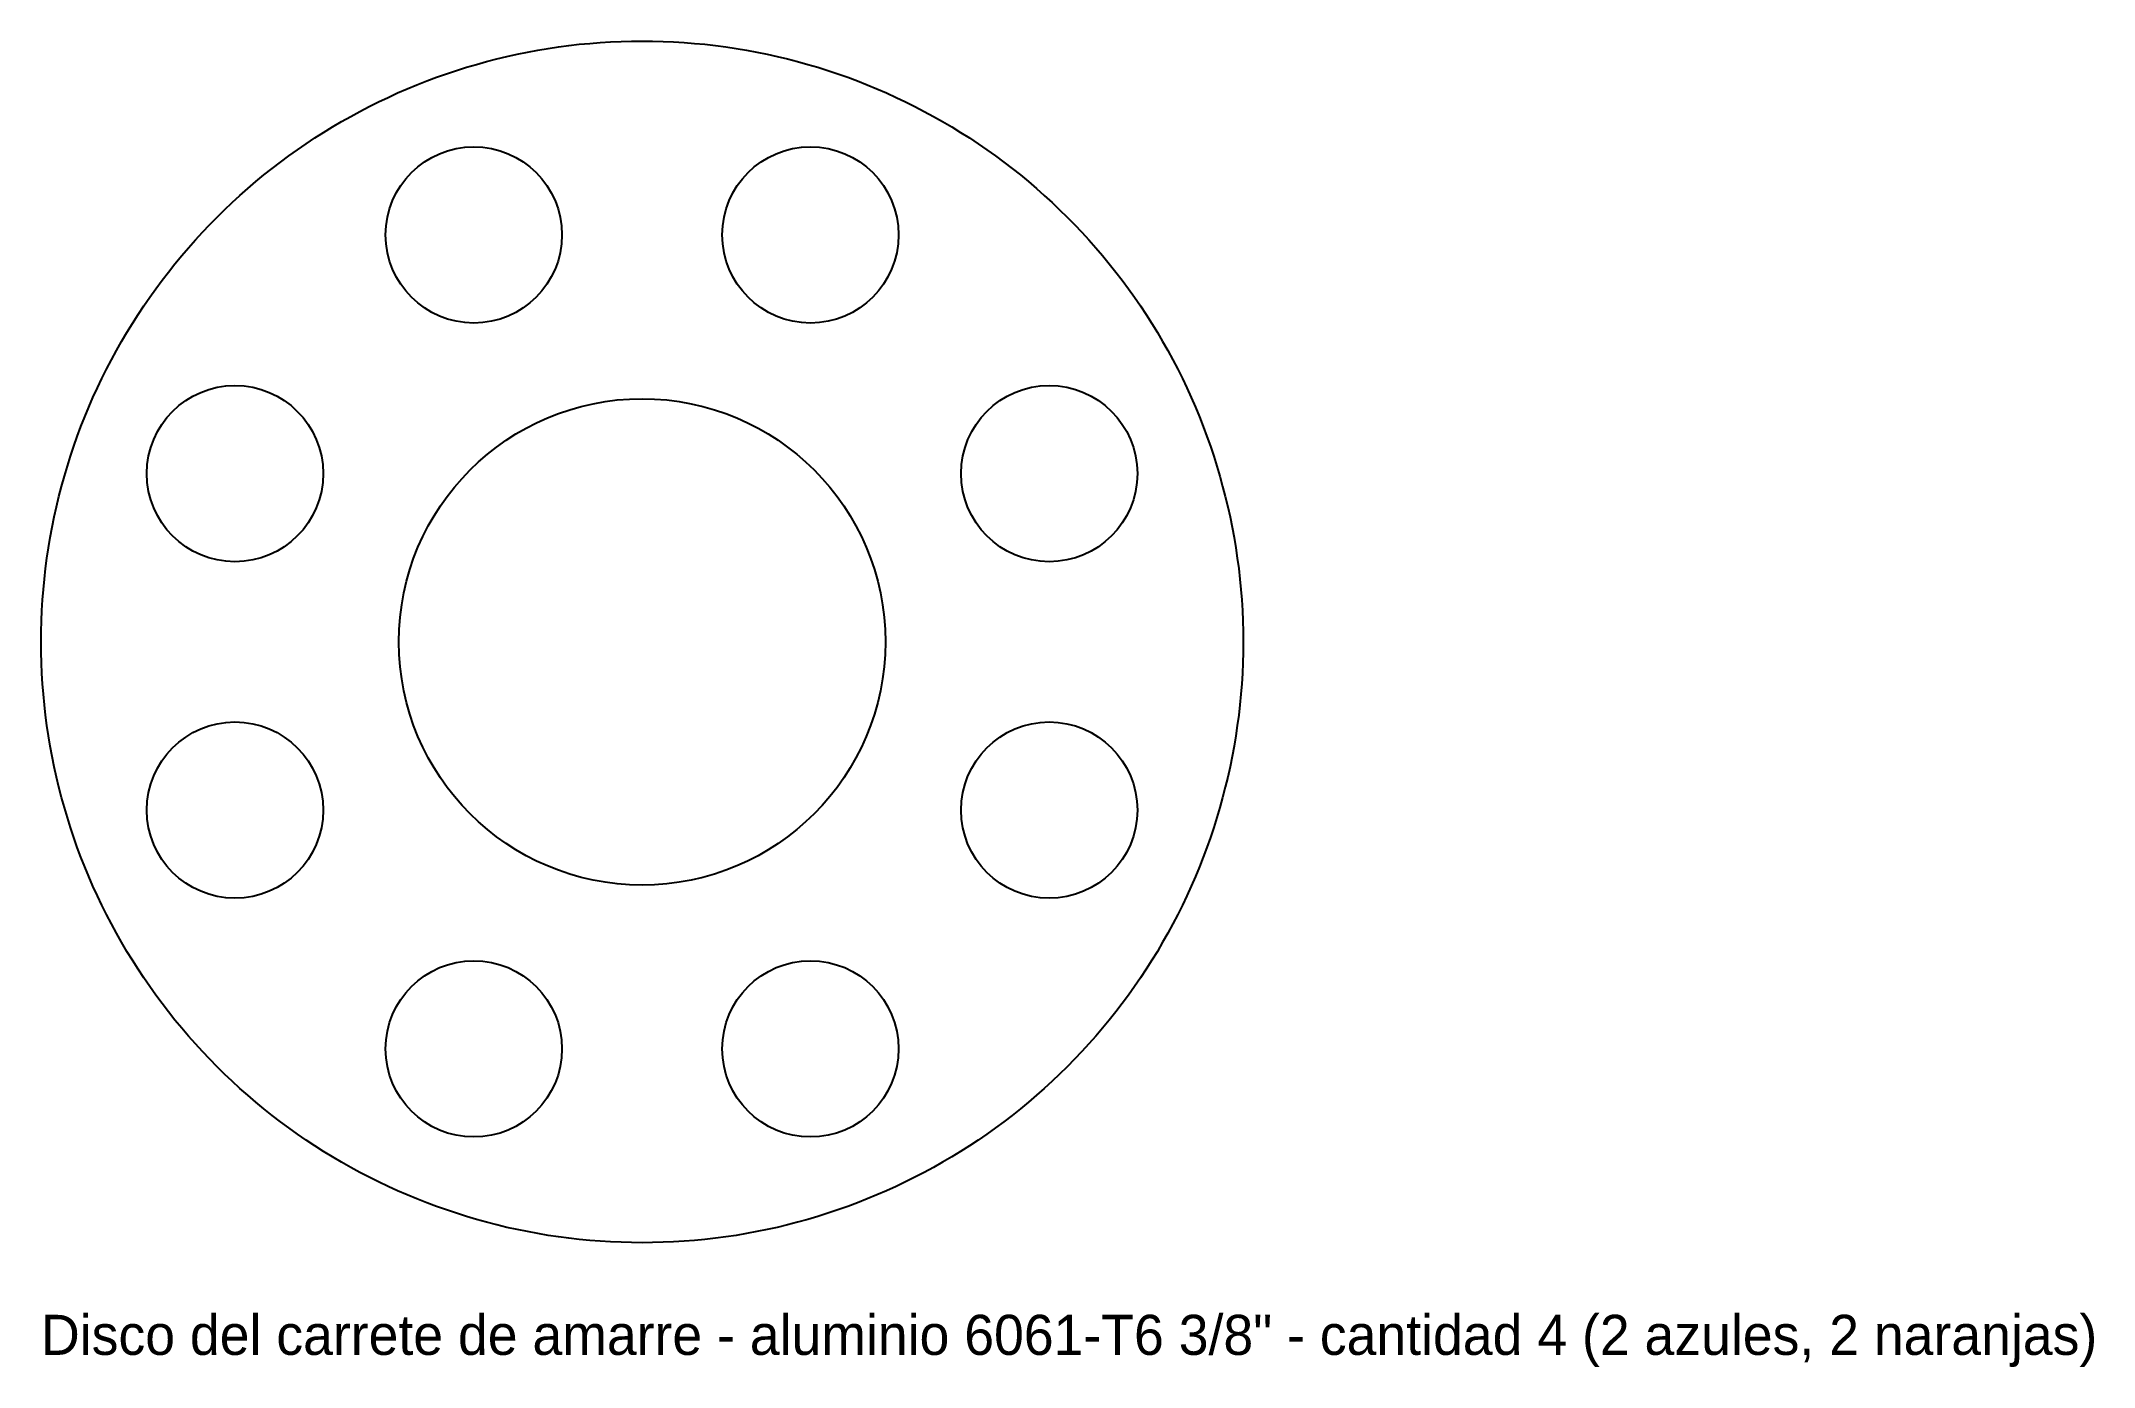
# Model space of a CAD drawing. Header units: millimetres. Extents: x -75 to 181, y -91 to 75.
import ezdxf

# ---------------------------------------------------------------- set-up
doc = ezdxf.new("R2010")
doc.units = ezdxf.units.MM
doc.layers.add('CORTE', color=1, linetype='Continuous')
doc.layers.add('NOTAS', color=3, linetype='Continuous')

msp = doc.modelspace()

# ---------------------------------------------------------------- linework, layer by layer
at = {"layer": 'CORTE'}
msp.add_lwpolyline([(75, 0), (74.99, -1.31), (74.95, -2.62), (74.9, -3.93), (74.82, -5.23), (74.71, -6.54), (74.59, -7.84), (74.44, -9.14), (74.27, -10.44), (74.08, -11.73), (73.86, -13.02), (73.62, -14.31), (73.36, -15.59), (73.08, -16.87), (72.77, -18.14), (72.44, -19.41), (72.09, -20.67), (71.72, -21.93), (71.33, -23.18), (70.91, -24.42), (70.48, -25.65), (70.02, -26.88), (69.54, -28.1), (69.04, -29.3), (68.52, -30.51), (67.97, -31.7), (67.41, -32.88), (66.83, -34.05), (66.22, -35.21), (65.6, -36.36), (64.95, -37.5), (64.29, -38.63), (63.6, -39.74), (62.9, -40.85), (62.18, -41.94), (61.44, -43.02), (60.68, -44.08), (59.9, -45.14), (59.1, -46.17), (58.29, -47.2), (57.45, -48.21), (56.6, -49.2), (55.74, -50.18), (54.85, -51.15), (53.95, -52.1), (53.03, -53.03), (52.1, -53.95), (51.15, -54.85), (50.18, -55.74), (49.2, -56.6), (48.21, -57.45), (47.2, -58.29), (46.17, -59.1), (45.14, -59.9), (44.08, -60.68), (43.02, -61.44), (41.94, -62.18), (40.85, -62.9), (39.74, -63.6), (38.63, -64.29), (37.5, -64.95), (36.36, -65.6), (35.21, -66.22), (34.05, -66.83), (32.88, -67.41), (31.7, -67.97), (30.51, -68.52), (29.3, -69.04), (28.1, -69.54), (26.88, -70.02), (25.65, -70.48), (24.42, -70.91), (23.18, -71.33), (21.93, -71.72), (20.67, -72.09), (19.41, -72.44), (18.14, -72.77), (16.87, -73.08), (15.59, -73.36), (14.31, -73.62), (13.02, -73.86), (11.73, -74.08), (10.44, -74.27), (9.14, -74.44), (7.84, -74.59), (6.54, -74.71), (5.23, -74.82), (3.93, -74.9), (2.62, -74.95), (1.31, -74.99), (0, -75), (-1.31, -74.99), (-2.62, -74.95), (-3.93, -74.9), (-5.23, -74.82), (-6.54, -74.71), (-7.84, -74.59), (-9.14, -74.44), (-10.44, -74.27), (-11.73, -74.08), (-13.02, -73.86), (-14.31, -73.62), (-15.59, -73.36), (-16.87, -73.08), (-18.14, -72.77), (-19.41, -72.44), (-20.67, -72.09), (-21.93, -71.72), (-23.18, -71.33), (-24.42, -70.91), (-25.65, -70.48), (-26.88, -70.02), (-28.1, -69.54), (-29.3, -69.04), (-30.51, -68.52), (-31.7, -67.97), (-32.88, -67.41), (-34.05, -66.83), (-35.21, -66.22), (-36.36, -65.6), (-37.5, -64.95), (-38.63, -64.29), (-39.74, -63.6), (-40.85, -62.9), (-41.94, -62.18), (-43.02, -61.44), (-44.08, -60.68), (-45.14, -59.9), (-46.17, -59.1), (-47.2, -58.29), (-48.21, -57.45), (-49.2, -56.6), (-50.18, -55.74), (-51.15, -54.85), (-52.1, -53.95), (-53.03, -53.03), (-53.95, -52.1), (-54.85, -51.15), (-55.74, -50.18), (-56.6, -49.2), (-57.45, -48.21), (-58.29, -47.2), (-59.1, -46.17), (-59.9, -45.14), (-60.68, -44.08), (-61.44, -43.02), (-62.18, -41.94), (-62.9, -40.85), (-63.6, -39.74), (-64.29, -38.63), (-64.95, -37.5), (-65.6, -36.36), (-66.22, -35.21), (-66.83, -34.05), (-67.41, -32.88), (-67.97, -31.7), (-68.52, -30.51), (-69.04, -29.3), (-69.54, -28.1), (-70.02, -26.88), (-70.48, -25.65), (-70.91, -24.42), (-71.33, -23.18), (-71.72, -21.93), (-72.09, -20.67), (-72.44, -19.41), (-72.77, -18.14), (-73.08, -16.87), (-73.36, -15.59), (-73.62, -14.31), (-73.86, -13.02), (-74.08, -11.73), (-74.27, -10.44), (-74.44, -9.14), (-74.59, -7.84), (-74.71, -6.54), (-74.82, -5.23), (-74.9, -3.93), (-74.95, -2.62), (-74.99, -1.31), (-75, 0), (-74.99, 1.31), (-74.95, 2.62), (-74.9, 3.93), (-74.82, 5.23), (-74.71, 6.54), (-74.59, 7.84), (-74.44, 9.14), (-74.27, 10.44), (-74.08, 11.73), (-73.86, 13.02), (-73.62, 14.31), (-73.36, 15.59), (-73.08, 16.87), (-72.77, 18.14), (-72.44, 19.41), (-72.09, 20.67), (-71.72, 21.93), (-71.33, 23.18), (-70.91, 24.42), (-70.48, 25.65), (-70.02, 26.88), (-69.54, 28.1), (-69.04, 29.3), (-68.52, 30.51), (-67.97, 31.7), (-67.41, 32.88), (-66.83, 34.05), (-66.22, 35.21), (-65.6, 36.36), (-64.95, 37.5), (-64.29, 38.63), (-63.6, 39.74), (-62.9, 40.85), (-62.18, 41.94), (-61.44, 43.02), (-60.68, 44.08), (-59.9, 45.14), (-59.1, 46.17), (-58.29, 47.2), (-57.45, 48.21), (-56.6, 49.2), (-55.74, 50.18), (-54.85, 51.15), (-53.95, 52.1), (-53.03, 53.03), (-52.1, 53.95), (-51.15, 54.85), (-50.18, 55.74), (-49.2, 56.6), (-48.21, 57.45), (-47.2, 58.29), (-46.17, 59.1), (-45.14, 59.9), (-44.08, 60.68), (-43.02, 61.44), (-41.94, 62.18), (-40.85, 62.9), (-39.74, 63.6), (-38.63, 64.29), (-37.5, 64.95), (-36.36, 65.6), (-35.21, 66.22), (-34.05, 66.83), (-32.88, 67.41), (-31.7, 67.97), (-30.51, 68.52), (-29.3, 69.04), (-28.1, 69.54), (-26.88, 70.02), (-25.65, 70.48), (-24.42, 70.91), (-23.18, 71.33), (-21.93, 71.72), (-20.67, 72.09), (-19.41, 72.44), (-18.14, 72.77), (-16.87, 73.08), (-15.59, 73.36), (-14.31, 73.62), (-13.02, 73.86), (-11.73, 74.08), (-10.44, 74.27), (-9.14, 74.44), (-7.84, 74.59), (-6.54, 74.71), (-5.23, 74.82), (-3.93, 74.9), (-2.62, 74.95), (-1.31, 74.99), (0, 75), (1.31, 74.99), (2.62, 74.95), (3.93, 74.9), (5.23, 74.82), (6.54, 74.71), (7.84, 74.59), (9.14, 74.44), (10.44, 74.27), (11.73, 74.08), (13.02, 73.86), (14.31, 73.62), (15.59, 73.36), (16.87, 73.08), (18.14, 72.77), (19.41, 72.44), (20.67, 72.09), (21.93, 71.72), (23.18, 71.33), (24.42, 70.91), (25.65, 70.48), (26.88, 70.02), (28.1, 69.54), (29.3, 69.04), (30.51, 68.52), (31.7, 67.97), (32.88, 67.41), (34.05, 66.83), (35.21, 66.22), (36.36, 65.6), (37.5, 64.95), (38.63, 64.29), (39.74, 63.6), (40.85, 62.9), (41.94, 62.18), (43.02, 61.44), (44.08, 60.68), (45.14, 59.9), (46.17, 59.1), (47.2, 58.29), (48.21, 57.45), (49.2, 56.6), (50.18, 55.74), (51.15, 54.85), (52.1, 53.95), (53.03, 53.03), (53.95, 52.1), (54.85, 51.15), (55.74, 50.18), (56.6, 49.2), (57.45, 48.21), (58.29, 47.2), (59.1, 46.17), (59.9, 45.14), (60.68, 44.08), (61.44, 43.02), (62.18, 41.94), (62.9, 40.85), (63.6, 39.74), (64.29, 38.63), (64.95, 37.5), (65.6, 36.36), (66.22, 35.21), (66.83, 34.05), (67.41, 32.88), (67.97, 31.7), (68.52, 30.51), (69.04, 29.3), (69.54, 28.1), (70.02, 26.88), (70.48, 25.65), (70.91, 24.42), (71.33, 23.18), (71.72, 21.93), (72.09, 20.67), (72.44, 19.41), (72.77, 18.14), (73.08, 16.87), (73.36, 15.59), (73.62, 14.31), (73.86, 13.02), (74.08, 11.73), (74.27, 10.44), (74.44, 9.14), (74.59, 7.84), (74.71, 6.54), (74.82, 5.23), (74.9, 3.93), (74.95, 2.62), (74.99, 1.31), (75, 0)], close=True, dxfattribs=at)
for centre, radius in [((-21, 50.8), 11), ((21, 50.8), 11), ((-50.8, 21), 11), ((50.8, 21), 11), ((0, 0), 30.35), ((-50.8, -21), 11), ((50.8, -21), 11), ((-21, -50.8), 11), ((21, -50.8), 11)]:
    msp.add_circle(centre, radius, dxfattribs=at)

# ---------------------------------------------------------------- texts
at = {"layer": 'NOTAS'}
msp.add_text('Disco del carrete de amarre - aluminio 6061-T6 3/8" - cantidad 4 (2 azules, 2 naranjas)', height=5, dxfattribs=at).set_placement((-75, -89))

doc.saveas('drawing.dxf')
